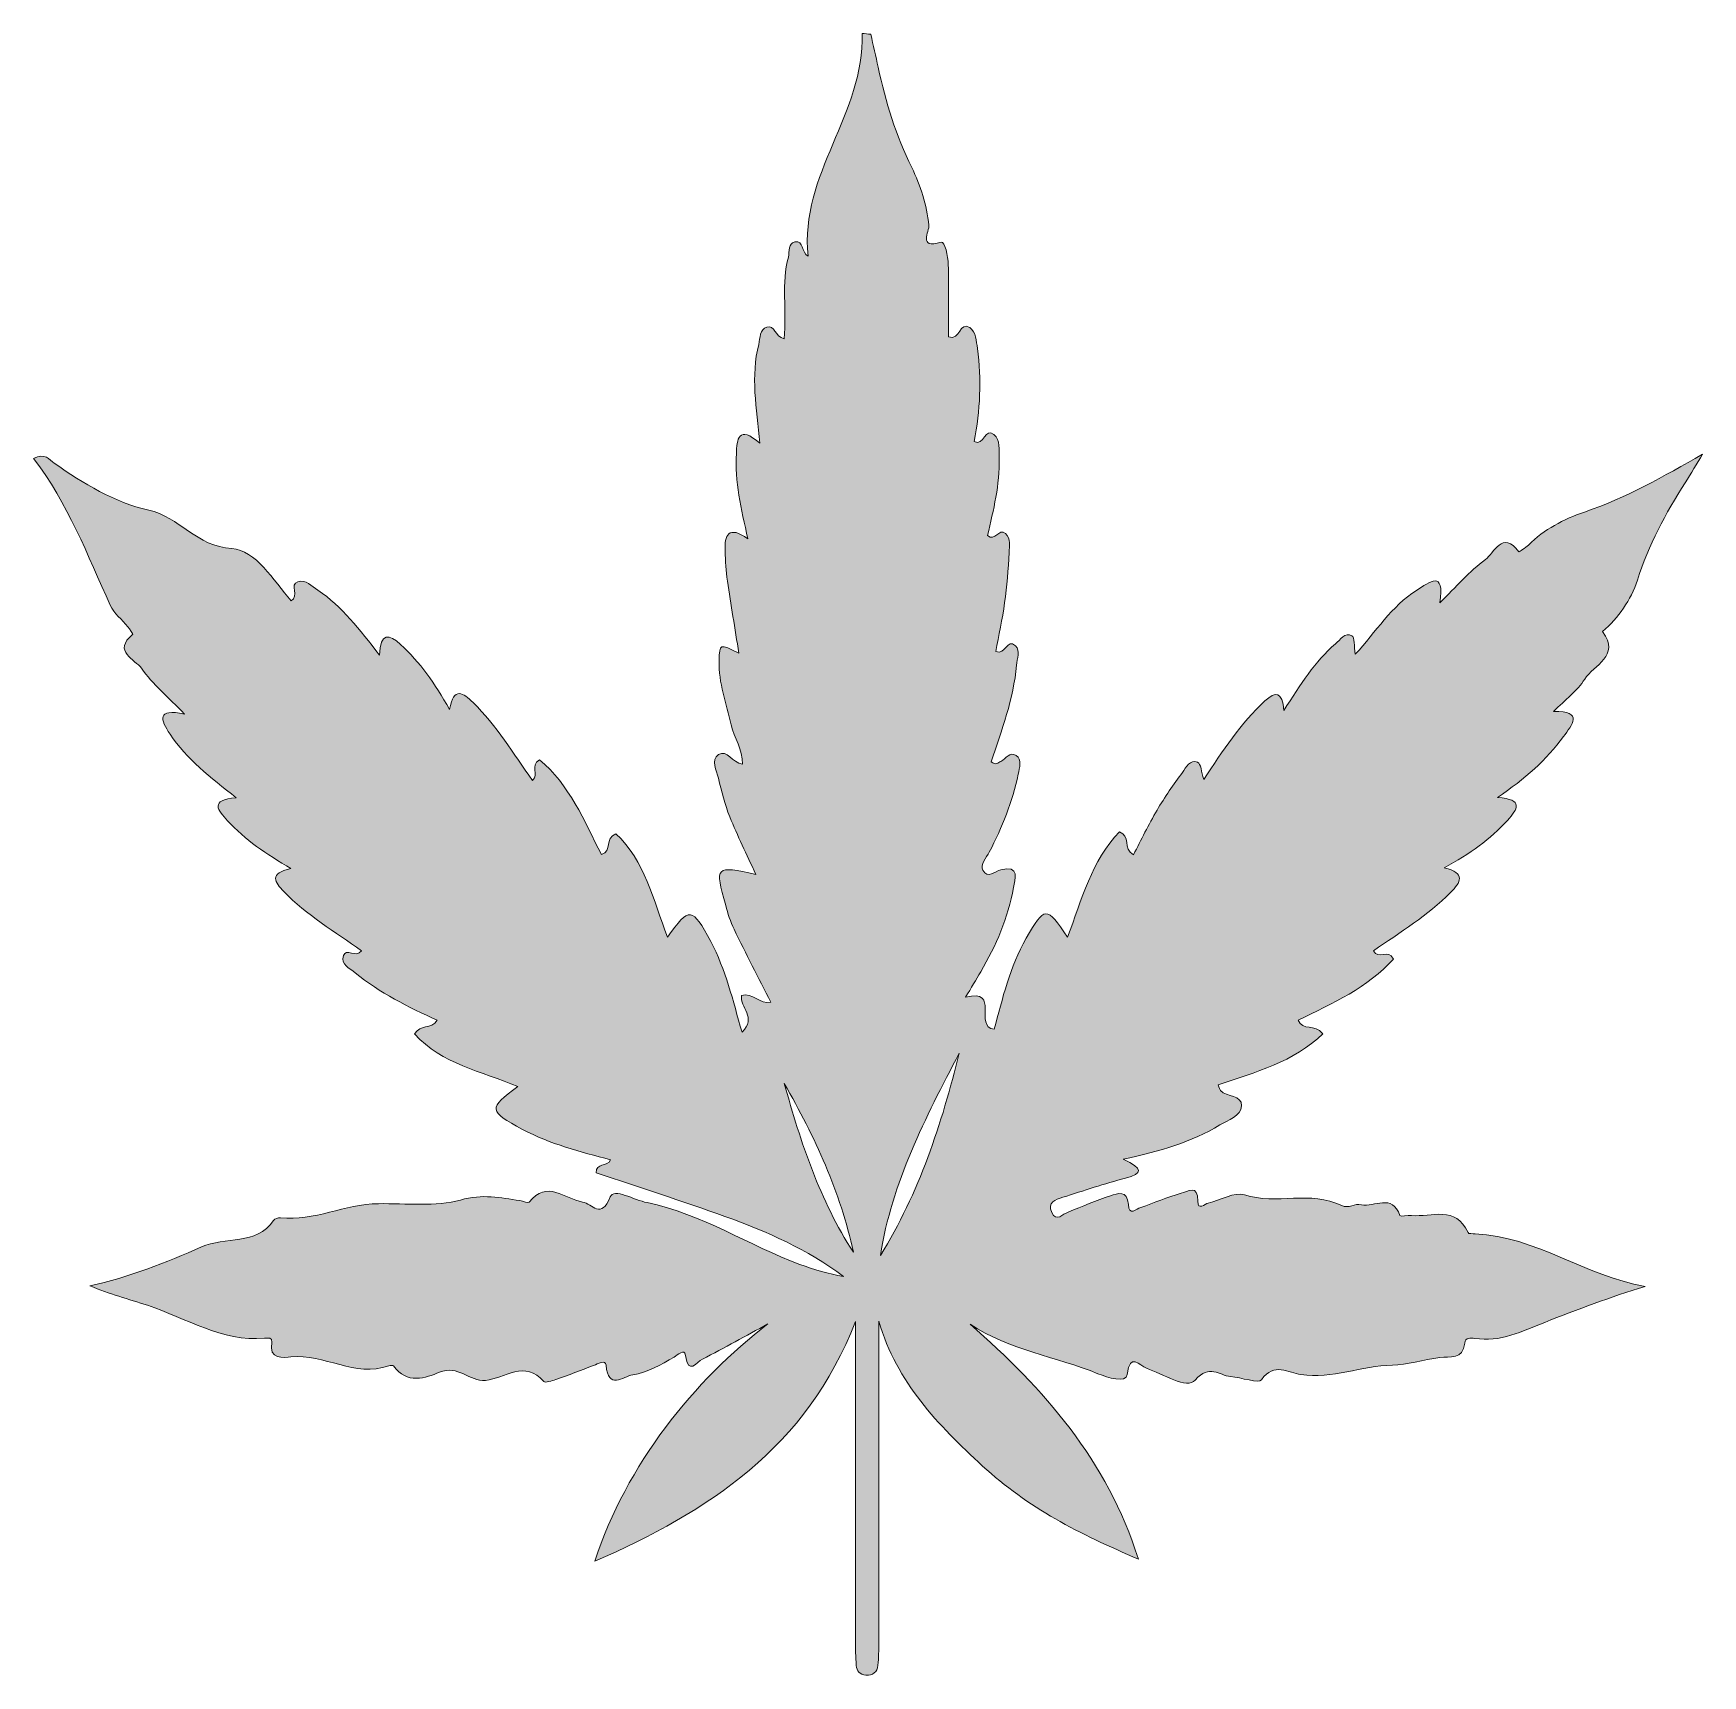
# Model space of a CAD drawing. Extents: x 643 to 1356, y -1289 to -509.
# Drawn here: x 696.2 to 828.1, y -1289.4 to -1159.6 of the extents above; entities that cross this region are included whole.
import ezdxf

# ---------------------------------------------------------------- set-up
doc = ezdxf.new("R2010")
doc.units = 0
doc.header["$MEASUREMENT"] = 0
doc.layers.add('katman 1', color=7, linetype='Continuous')

# ---------------------------------------------------------------- blocks, each defined once
blk = doc.blocks.new('block 2')
at = {"layer": 'katman 1', "true_color": 0x004400}
h = blk.add_hatch(color=98, dxfattribs=at)
h.dxf.hatch_style = 2
edge = h.paths.add_edge_path()
edge.add_spline(control_points=[(755.53, -1183.78), (755.71, -1181.54), (755.31, -1179.4), (755.85, -1177.32), (755.96, -1176.89), (755.82, -1176.23), (756.36, -1176.13), (757.09, -1175.99), (756.86, -1176.95), (757.41, -1177.25), (756.72, -1170.78), (761.89, -1165.96), (761.68, -1159.65), (761.91, -1159.67), (762.13, -1159.7), (762.36, -1159.72), (762.56, -1160.59), (762.76, -1161.45), (762.95, -1162.33), (763.54, -1165.07), (764.35, -1167.73), (765.6, -1170.25), (766.32, -1171.69), (766.77, -1173.2), (766.96, -1174.81), (767.01, -1175.26), (766.05, -1176.72), (767.92, -1176.15), (768.22, -1176.05), (768.47, -1177.27), (768.49, -1177.9), (768.54, -1179.82), (768.51, -1181.74), (768.51, -1183.63), (769.46, -1183.94), (769.36, -1182.37), (770.18, -1182.9), (770.71, -1183.25), (770.7, -1183.97), (770.79, -1184.54), (771.14, -1187), (771, -1189.44), (770.53, -1191.9), (771.33, -1192.29), (771.4, -1190.74), (772.1, -1191.33), (772.64, -1191.79), (772.48, -1192.56), (772.5, -1193.22), (772.58, -1195.3), (772.05, -1197.3), (771.6, -1199.31), (772.17, -1199.87), (772.5, -1198.7), (773, -1199.17), (773.45, -1199.59), (773.32, -1200.17), (773.3, -1200.67), (773.22, -1202), (773.12, -1203.33), (772.94, -1204.64), (772.76, -1205.94), (772.48, -1207.22), (772.25, -1208.49), (772.99, -1208.8), (773.14, -1207.42), (773.8, -1208.04), (774.22, -1208.44), (773.92, -1209.05), (773.88, -1209.57), (773.65, -1212.24), (772.7, -1214.73), (771.88, -1217.2), (772.23, -1217.52), (772.42, -1217.28), (772.65, -1217.17), (773.04, -1216.98), (773.37, -1216.37), (773.85, -1216.7), (774.34, -1217.05), (774.11, -1217.68), (774.01, -1218.19), (773.58, -1220.36), (772.74, -1222.38), (771.73, -1224.34), (771.49, -1224.8), (770.96, -1225.29), (771.23, -1225.78), (771.6, -1226.46), (772.17, -1225.86), (772.63, -1225.74), (774.2, -1225.33), (773.75, -1226.51), (773.64, -1227.14), (773.22, -1229.53), (772.27, -1231.72), (771.05, -1233.8), (770.68, -1234.43), (770.31, -1235.05), (769.85, -1235.81), (772.67, -1235.1), (770.44, -1238.12), (772.11, -1238.34), (772.78, -1235.93), (773.35, -1233.41), (774.64, -1231.15), (776.1, -1228.59), (776.25, -1228.58), (777.92, -1231.07), (779.02, -1228.07), (779.83, -1225.04), (782.01, -1222.73), (782.93, -1223.07), (782.26, -1224.06), (783.12, -1224.55), (783.74, -1223.38), (784.31, -1222.17), (784.99, -1221.02), (785.59, -1219.99), (786.29, -1219.01), (786.99, -1218.04), (787.28, -1217.64), (787.61, -1217), (788.19, -1217.24), (788.45, -1217.34), (788.49, -1218.01), (788.68, -1218.59), (790.18, -1216.33), (791.59, -1214.16), (793.51, -1212.4), (794.37, -1211.62), (794.87, -1211.63), (795.01, -1213.14), (796.33, -1211.09), (797.45, -1209.28), (799.08, -1207.89), (799.46, -1207.57), (799.84, -1206.95), (800.39, -1207.24), (800.62, -1207.36), (800.55, -1208.06), (800.65, -1208.71), (802.29, -1206.92), (803.51, -1204.91), (805.48, -1203.67), (806.55, -1202.99), (807.72, -1201.99), (807.34, -1204.65), (808.63, -1203.38), (809.67, -1202.13), (810.94, -1201.22), (811.6, -1200.75), (812.27, -1198.87), (813.58, -1200.61), (813.59, -1200.62), (814.11, -1200.3), (814.33, -1200.08), (815.59, -1198.84), (817.1, -1198.03), (818.76, -1197.47), (822.04, -1196.36), (825.02, -1194.66), (828.1, -1192.9), (827.64, -1193.65), (827.2, -1194.42), (826.72, -1195.16), (825.17, -1197.58), (823.83, -1200.1), (822.95, -1202.84), (822.43, -1204.47), (821.45, -1205.79), (820.19, -1206.92), (821.63, -1208.87), (819.49, -1209.55), (818.78, -1210.67), (818.2, -1211.59), (817.25, -1212.29), (816.32, -1213.23), (818.74, -1213.19), (817.77, -1214.3), (817.1, -1215.21), (815.77, -1217.06), (814.06, -1218.54), (811.89, -1220.03), (814, -1220.17), (813.48, -1220.95), (812.68, -1221.83), (811.32, -1223.32), (809.72, -1224.49), (807.68, -1225.57), (809.42, -1226.01), (808.99, -1226.72), (808.17, -1227.54), (806.37, -1229.35), (804.22, -1230.67), (802.09, -1232.13), (802.43, -1232.91), (803.26, -1231.92), (803.67, -1232.79), (801.65, -1235.06), (798.86, -1236.28), (796.13, -1237.62), (796.51, -1238.51), (797.42, -1237.87), (798.1, -1238.69), (795.79, -1240.93), (792.74, -1241.73), (789.82, -1242.74), (789.91, -1242.97), (789.94, -1243.11), (790.01, -1243.19), (790.5, -1243.71), (791.7, -1243.52), (791.66, -1244.39), (791.62, -1245.23), (790.6, -1245.5), (789.94, -1245.9), (787.71, -1247.25), (785.24, -1248), (782.3, -1248.6), (783.91, -1249.34), (783.88, -1249.75), (782.5, -1250.11), (780.83, -1250.53), (779.19, -1251.1), (777.54, -1251.61), (776.95, -1251.79), (776.29, -1252.02), (776.66, -1252.81), (777.03, -1253.6), (777.54, -1252.93), (777.96, -1252.78), (779.08, -1252.36), (780.17, -1251.84), (781.3, -1251.49), (781.85, -1251.32), (782.66, -1251.01), (782.72, -1252.19), (782.77, -1253.12), (783.35, -1252.54), (783.7, -1252.42), (784.77, -1252.05), (785.81, -1251.6), (786.89, -1251.3), (787.38, -1251.16), (788.25, -1250.55), (788.21, -1251.92), (788.19, -1252.7), (788.77, -1252.13), (789.02, -1252.07), (789.99, -1251.87), (791.09, -1251.16), (791.89, -1251.42), (794.42, -1252.24), (797.13, -1251.05), (799.58, -1252.27), (800.11, -1252.53), (800.63, -1252.08), (801.13, -1252.2), (802.15, -1252.44), (803.57, -1251.27), (804.18, -1253.06), (804.21, -1253.15), (804.78, -1253.03), (805.1, -1253.06), (806.68, -1253.19), (808.59, -1252.22), (809.56, -1254.41), (809.6, -1254.51), (809.93, -1254.49), (810.12, -1254.5), (814.91, -1254.7), (818.81, -1257.84), (823.55, -1258.66), (820.81, -1259.48), (818.21, -1260.49), (815.62, -1261.5), (813.85, -1262.19), (812.1, -1263.11), (810.08, -1262.76), (809.78, -1262.71), (809.34, -1262.69), (809.3, -1263.14), (809.18, -1264.48), (808.1, -1264.16), (807.34, -1264.27), (806.07, -1264.45), (804.68, -1264.86), (803.58, -1264.88), (801.14, -1264.93), (798.83, -1265.97), (796.35, -1265.62), (795.39, -1265.49), (794.23, -1264.6), (793.25, -1266.03), (793.03, -1266.35), (791.64, -1265.85), (790.79, -1265.78), (789.88, -1265.69), (789.14, -1264.75), (788, -1266.06), (787.34, -1266.83), (785.46, -1265.56), (784.14, -1265.12), (783.61, -1264.94), (782.83, -1263.8), (782.63, -1265.62), (782.55, -1266.33), (781.09, -1265.87), (780.32, -1265.56), (776.99, -1264.19), (773.32, -1263.71), (770.21, -1261.64), (776.04, -1266.74), (781.02, -1272.36), (783.51, -1280.2), (778.88, -1278.24), (774.76, -1276.14), (771.2, -1272.85), (767.67, -1269.59), (764.42, -1266.28), (763, -1261.4), (763, -1262.02), (763, -1262.63), (763, -1263.25), (763, -1271.1), (763, -1278.95), (763, -1286.8), (763, -1287.4), (762.98, -1288), (762.93, -1288.59), (762.88, -1289.14), (762.53, -1289.41), (761.98, -1289.37), (761.5, -1289.34), (761.25, -1289.04), (761.22, -1288.6), (761.17, -1287.94), (761.15, -1287.27), (761.15, -1286.61), (761.14, -1278.36), (761.15, -1270.11), (761.15, -1261.42), (757.32, -1271.41), (749.52, -1276.44), (740.57, -1280.37), (743, -1272.76), (748.46, -1266.03), (754.23, -1261.62), (752.51, -1262.55), (750.8, -1263.52), (749.06, -1264.41), (748.64, -1264.62), (747.92, -1265.73), (747.73, -1264.11), (747.66, -1263.52), (747.09, -1264.08), (746.82, -1264.24), (745.79, -1264.85), (744.73, -1265.46), (743.55, -1265.65), (742.82, -1265.77), (741.58, -1266.86), (741.45, -1264.89), (741.41, -1264.39), (740.8, -1264.79), (740.46, -1264.91), (739.47, -1265.28), (738.48, -1265.66), (737.48, -1266.01), (737.17, -1266.12), (736.64, -1266.3), (736.53, -1266.17), (735.03, -1264.43), (733.42, -1265.94), (731.92, -1266.08), (730.62, -1266.2), (729.77, -1264.82), (728.28, -1265.44), (727.21, -1265.88), (725.68, -1266.43), (724.66, -1264.94), (724.62, -1264.88), (724.39, -1264.89), (724.28, -1264.93), (721.6, -1265.89), (719.18, -1263.95), (716.54, -1264.22), (716.01, -1264.27), (714.73, -1264.51), (715.04, -1263.05), (715.11, -1262.69), (714.69, -1262.73), (714.46, -1262.75), (711.05, -1263.06), (708.26, -1261.15), (705.21, -1260.15), (703.72, -1259.66), (702.19, -1259.26), (700.64, -1258.61), (703.73, -1257.94), (706.68, -1256.78), (709.47, -1255.53), (711.35, -1254.7), (713.8, -1255.45), (715.17, -1253.44), (715.26, -1253.3), (715.54, -1253.22), (715.72, -1253.24), (718.38, -1253.53), (720.78, -1252.15), (723.45, -1252.12), (725.63, -1252.09), (728.04, -1252.36), (729.93, -1251.83), (731.72, -1251.34), (733.07, -1251.63), (734.62, -1251.88), (734.88, -1251.92), (735.3, -1252.1), (735.37, -1252.01), (736.79, -1250.2), (738.19, -1251.74), (739.59, -1251.99), (740.34, -1252.13), (741.08, -1253.4), (741.77, -1251.58), (742.05, -1250.85), (743.68, -1251.84), (744.69, -1252.04), (749.03, -1252.92), (752.7, -1255.42), (756.77, -1256.92), (757.88, -1257.33), (759.02, -1257.67), (760.22, -1257.88), (757.37, -1255.73), (754.15, -1254.32), (750.83, -1253.13), (747.46, -1251.92), (744.05, -1250.82), (740.67, -1249.67), (740.62, -1248.86), (741.55, -1249.24), (741.8, -1248.65), (739.41, -1248.02), (737.03, -1247.42), (734.85, -1246.25), (732.15, -1244.8), (732.11, -1244.59), (734.47, -1242.86), (731.6, -1241.66), (728.45, -1241.09), (726.32, -1238.71), (726.77, -1237.92), (727.59, -1238.39), (728.11, -1237.63), (725.81, -1236.58), (723.56, -1235.47), (721.63, -1233.88), (721.19, -1233.53), (720.45, -1233.22), (720.69, -1232.52), (720.9, -1231.89), (721.67, -1232.75), (722.13, -1232.14), (720.02, -1230.64), (717.78, -1229.32), (715.98, -1227.45), (715.29, -1226.73), (714.76, -1226.03), (716.54, -1225.64), (714.61, -1224.49), (712.91, -1223.37), (711.53, -1221.86), (710.77, -1221.04), (710.08, -1220.22), (712.22, -1220.04), (710.14, -1218.42), (708.3, -1217), (706.99, -1215.03), (706.22, -1213.87), (705.9, -1212.97), (708.13, -1213.43), (706.85, -1212.11), (705.62, -1211.08), (704.73, -1209.81), (704.26, -1209.13), (702.38, -1208.48), (704.06, -1207.13), (704.08, -1207.12), (703.81, -1206.73), (703.65, -1206.53), (703.19, -1205.97), (702.56, -1205.48), (702.27, -1204.84), (700.45, -1200.88), (698.93, -1196.77), (696.19, -1193.23), (697.12, -1192.77), (697.45, -1193.34), (697.84, -1193.61), (700.15, -1195.21), (702.59, -1196.72), (705.3, -1197.32), (707.74, -1197.85), (709.08, -1200.2), (711.87, -1200.36), (713.75, -1200.47), (715.16, -1202.85), (716.55, -1204.49), (717.24, -1204.1), (716.4, -1203.2), (717.08, -1202.98), (717.71, -1202.78), (718.19, -1203.32), (718.68, -1203.65), (720.58, -1204.93), (721.94, -1206.73), (723.54, -1208.78), (723.63, -1206.96), (724.3, -1207.09), (725.21, -1207.93), (726.73, -1209.34), (727.92, -1211.01), (729.07, -1213.07), (729.42, -1211.2), (730.17, -1211.78), (730.93, -1212.52), (732.8, -1214.33), (734.11, -1216.56), (735.62, -1218.67), (736.21, -1218.19), (735.38, -1217.54), (736.19, -1217.05), (738.55, -1219.01), (739.7, -1221.84), (741.08, -1224.53), (741.96, -1224.27), (741.3, -1223.23), (742.23, -1222.89), (744.52, -1225.01), (745.16, -1228.12), (746.31, -1231.05), (748.02, -1228.63), (748.26, -1228.68), (749.72, -1231.4), (750.9, -1233.62), (751.46, -1236.06), (752.19, -1238.57), (753.4, -1237.41), (751.98, -1236.61), (752.16, -1235.67), (753.03, -1235.39), (753.57, -1236.39), (754.46, -1236.2), (753.49, -1234.27), (752.5, -1232.37), (751.56, -1230.44), (751.27, -1229.84), (751.07, -1229.2), (750.9, -1228.56), (750.02, -1225.44), (750.07, -1225.39), (753.28, -1226.11), (752.55, -1224.5), (751.83, -1223.05), (751.22, -1221.55), (750.83, -1220.57), (750.58, -1219.53), (750.32, -1218.5), (750.15, -1217.88), (749.72, -1217.07), (750.34, -1216.64), (751.01, -1216.19), (751.38, -1217.28), (752.23, -1217.39), (752.25, -1216.23), (751.57, -1215.31), (751.33, -1214.29), (750.94, -1212.61), (750.33, -1210.97), (750.38, -1209.21), (750.41, -1207.87), (750.42, -1207.87), (751.94, -1208.63), (751.63, -1206.65), (751.31, -1204.79), (751.04, -1202.92), (750.93, -1202.14), (750.88, -1201.34), (750.85, -1200.54), (750.81, -1199.32), (751.1, -1198.49), (752.66, -1199.58), (752.09, -1197.19), (751.63, -1195.04), (751.74, -1192.84), (751.79, -1191.77), (751.88, -1190.54), (753.6, -1192.03), (753.33, -1189.23), (752.87, -1186.72), (753.51, -1184.22), (753.64, -1183.72), (753.57, -1183.03), (754.15, -1182.85), (754.79, -1182.64), (754.77, -1183.62), (755.53, -1183.78)], knot_values=[0, 0, 0, 0, 1, 1, 1, 2, 2, 2, 3, 3, 3, 4, 4, 4, 5, 5, 5, 6, 6, 6, 7, 7, 7, 8, 8, 8, 9, 9, 9, 10, 10, 10, 11, 11, 11, 12, 12, 12, 13, 13, 13, 14, 14, 14, 15, 15, 15, 16, 16, 16, 17, 17, 17, 18, 18, 18, 19, 19, 19, 20, 20, 20, 21, 21, 21, 22, 22, 22, 23, 23, 23, 24, 24, 24, 25, 25, 25, 26, 26, 26, 27, 27, 27, 28, 28, 28, 29, 29, 29, 30, 30, 30, 31, 31, 31, 32, 32, 32, 33, 33, 33, 34, 34, 34, 35, 35, 35, 36, 36, 36, 37, 37, 37, 38, 38, 38, 39, 39, 39, 40, 40, 40, 41, 41, 41, 42, 42, 42, 43, 43, 43, 44, 44, 44, 45, 45, 45, 46, 46, 46, 47, 47, 47, 48, 48, 48, 49, 49, 49, 50, 50, 50, 51, 51, 51, 52, 52, 52, 53, 53, 53, 54, 54, 54, 55, 55, 55, 56, 56, 56, 57, 57, 57, 58, 58, 58, 59, 59, 59, 60, 60, 60, 61, 61, 61, 62, 62, 62, 63, 63, 63, 64, 64, 64, 65, 65, 65, 66, 66, 66, 67, 67, 67, 68, 68, 68, 69, 69, 69, 70, 70, 70, 71, 71, 71, 72, 72, 72, 73, 73, 73, 74, 74, 74, 75, 75, 75, 76, 76, 76, 77, 77, 77, 78, 78, 78, 79, 79, 79, 80, 80, 80, 81, 81, 81, 82, 82, 82, 83, 83, 83, 84, 84, 84, 85, 85, 85, 86, 86, 86, 87, 87, 87, 88, 88, 88, 89, 89, 89, 90, 90, 90, 91, 91, 91, 92, 92, 92, 93, 93, 93, 94, 94, 94, 95, 95, 95, 96, 96, 96, 97, 97, 97, 98, 98, 98, 99, 99, 99, 100, 100, 100, 101, 101, 101, 102, 102, 102, 103, 103, 103, 104, 104, 104, 105, 105, 105, 106, 106, 106, 107, 107, 107, 108, 108, 108, 109, 109, 109, 110, 110, 110, 111, 111, 111, 112, 112, 112, 113, 113, 113, 114, 114, 114, 115, 115, 115, 116, 116, 116, 117, 117, 117, 118, 118, 118, 119, 119, 119, 120, 120, 120, 121, 121, 121, 122, 122, 122, 123, 123, 123, 124, 124, 124, 125, 125, 125, 126, 126, 126, 127, 127, 127, 128, 128, 128, 129, 129, 129, 130, 130, 130, 131, 131, 131, 132, 132, 132, 133, 133, 133, 134, 134, 134, 135, 135, 135, 136, 136, 136, 137, 137, 137, 138, 138, 138, 139, 139, 139, 140, 140, 140, 141, 141, 141, 142, 142, 142, 143, 143, 143, 144, 144, 144, 145, 145, 145, 146, 146, 146, 147, 147, 147, 148, 148, 148, 149, 149, 149, 150, 150, 150, 151, 151, 151, 152, 152, 152, 153, 153, 153, 154, 154, 154, 155, 155, 155, 156, 156, 156, 157, 157, 157, 158, 158, 158, 159, 159, 159, 160, 160, 160, 161, 161, 161, 162, 162, 162, 163, 163, 163, 164, 164, 164, 165, 165, 165, 166, 166, 166, 167, 167, 167, 168, 168, 168, 169, 169, 169, 170, 170, 170, 171, 171, 171, 172, 172, 172, 173, 173, 173, 174, 174, 174, 175, 175, 175, 176, 176, 176, 177, 177, 177, 178, 178, 178, 179, 179, 179, 180, 180, 180, 181, 181, 181, 182, 182, 182, 183, 183, 183, 184, 184, 184, 185, 185, 185, 186, 186, 186, 187, 187, 187, 188, 188, 188, 189, 189, 189, 190, 190, 190, 191, 191, 191, 192, 192, 192, 193, 193, 193, 194, 194, 194, 195, 195, 195, 196, 196, 196, 197, 197, 197, 198, 198, 198, 199, 199, 199, 200, 200, 200, 201, 201, 201, 202, 202, 202, 203, 203, 203, 203], degree=3, periodic=1)
edge = h.paths.add_edge_path()
edge.add_spline(control_points=[(769.36, -1240.23), (766.68, -1245.33), (764.03, -1250.44), (763.12, -1256.22), (766.2, -1251.27), (767.96, -1245.82), (769.36, -1240.23)], knot_values=[0, 0, 0, 0, 1, 1, 1, 2, 2, 2, 2], degree=3, periodic=1)
edge = h.paths.add_edge_path()
edge.add_spline(control_points=[(755.53, -1242.63), (756.83, -1247.28), (758.33, -1251.86), (760.99, -1255.95), (759.97, -1251.19), (757.94, -1246.84), (755.53, -1242.63)], knot_values=[0, 0, 0, 0, 1, 1, 1, 2, 2, 2, 2], degree=3, periodic=1)
at = {"layer": 'katman 1', "lineweight": 0}
for points, knots in [([(755.53, -1183.78), (755.71, -1181.54), (755.31, -1179.4), (755.85, -1177.32), (755.96, -1176.89), (755.82, -1176.23), (756.36, -1176.13), (757.09, -1175.99), (756.86, -1176.95), (757.41, -1177.25), (756.72, -1170.78), (761.89, -1165.96), (761.68, -1159.65), (761.91, -1159.67), (762.13, -1159.7), (762.36, -1159.72), (762.56, -1160.59), (762.76, -1161.45), (762.95, -1162.33), (763.54, -1165.07), (764.35, -1167.73), (765.6, -1170.25), (766.32, -1171.69), (766.77, -1173.2), (766.96, -1174.81), (767.01, -1175.26), (766.05, -1176.72), (767.92, -1176.15), (768.22, -1176.05), (768.47, -1177.27), (768.49, -1177.9), (768.54, -1179.82), (768.51, -1181.74), (768.51, -1183.63), (769.46, -1183.94), (769.36, -1182.37), (770.18, -1182.9), (770.71, -1183.25), (770.7, -1183.97), (770.79, -1184.54), (771.14, -1187), (771, -1189.44), (770.53, -1191.9), (771.33, -1192.29), (771.4, -1190.74), (772.1, -1191.33), (772.64, -1191.79), (772.48, -1192.56), (772.5, -1193.22), (772.58, -1195.3), (772.05, -1197.3), (771.6, -1199.31), (772.17, -1199.87), (772.5, -1198.7), (773, -1199.17), (773.45, -1199.59), (773.32, -1200.17), (773.3, -1200.67), (773.22, -1202), (773.12, -1203.33), (772.94, -1204.64), (772.76, -1205.94), (772.48, -1207.22), (772.25, -1208.49), (772.99, -1208.8), (773.14, -1207.42), (773.8, -1208.04), (774.22, -1208.44), (773.92, -1209.05), (773.88, -1209.57), (773.65, -1212.24), (772.7, -1214.73), (771.88, -1217.2), (772.23, -1217.52), (772.42, -1217.28), (772.65, -1217.17), (773.04, -1216.98), (773.37, -1216.37), (773.85, -1216.7), (774.34, -1217.05), (774.11, -1217.68), (774.01, -1218.19), (773.58, -1220.36), (772.74, -1222.38), (771.73, -1224.34), (771.49, -1224.8), (770.96, -1225.29), (771.23, -1225.78), (771.6, -1226.46), (772.17, -1225.86), (772.63, -1225.74), (774.2, -1225.33), (773.75, -1226.51), (773.64, -1227.14), (773.22, -1229.53), (772.27, -1231.72), (771.05, -1233.8), (770.68, -1234.43), (770.31, -1235.05), (769.85, -1235.81), (772.67, -1235.1), (770.44, -1238.12), (772.11, -1238.34), (772.78, -1235.93), (773.35, -1233.41), (774.64, -1231.15), (776.1, -1228.59), (776.25, -1228.58), (777.92, -1231.07), (779.02, -1228.07), (779.83, -1225.04), (782.01, -1222.73), (782.93, -1223.07), (782.26, -1224.06), (783.12, -1224.55), (783.74, -1223.38), (784.31, -1222.17), (784.99, -1221.02), (785.59, -1219.99), (786.29, -1219.01), (786.99, -1218.04), (787.28, -1217.64), (787.61, -1217), (788.19, -1217.24), (788.45, -1217.34), (788.49, -1218.01), (788.68, -1218.59), (790.18, -1216.33), (791.59, -1214.16), (793.51, -1212.4), (794.37, -1211.62), (794.87, -1211.63), (795.01, -1213.14), (796.33, -1211.09), (797.45, -1209.28), (799.08, -1207.89), (799.46, -1207.57), (799.84, -1206.95), (800.39, -1207.24), (800.62, -1207.36), (800.55, -1208.06), (800.65, -1208.71), (802.29, -1206.92), (803.51, -1204.91), (805.48, -1203.67), (806.55, -1202.99), (807.72, -1201.99), (807.34, -1204.65), (808.63, -1203.38), (809.67, -1202.13), (810.94, -1201.22), (811.6, -1200.75), (812.27, -1198.87), (813.58, -1200.61), (813.59, -1200.62), (814.11, -1200.3), (814.33, -1200.08), (815.59, -1198.84), (817.1, -1198.03), (818.76, -1197.47), (822.04, -1196.36), (825.02, -1194.66), (828.1, -1192.9), (827.64, -1193.65), (827.2, -1194.42), (826.72, -1195.16), (825.17, -1197.58), (823.83, -1200.1), (822.95, -1202.84), (822.43, -1204.47), (821.45, -1205.79), (820.19, -1206.92), (821.63, -1208.87), (819.49, -1209.55), (818.78, -1210.67), (818.2, -1211.59), (817.25, -1212.29), (816.32, -1213.23), (818.74, -1213.19), (817.77, -1214.3), (817.1, -1215.21), (815.77, -1217.06), (814.06, -1218.54), (811.89, -1220.03), (814, -1220.17), (813.48, -1220.95), (812.68, -1221.83), (811.32, -1223.32), (809.72, -1224.49), (807.68, -1225.57), (809.42, -1226.01), (808.99, -1226.72), (808.17, -1227.54), (806.37, -1229.35), (804.22, -1230.67), (802.09, -1232.13), (802.43, -1232.91), (803.26, -1231.92), (803.67, -1232.79), (801.65, -1235.06), (798.86, -1236.28), (796.13, -1237.62), (796.51, -1238.51), (797.42, -1237.87), (798.1, -1238.69), (795.79, -1240.93), (792.74, -1241.73), (789.82, -1242.74), (789.91, -1242.97), (789.94, -1243.11), (790.01, -1243.19), (790.5, -1243.71), (791.7, -1243.52), (791.66, -1244.39), (791.62, -1245.23), (790.6, -1245.5), (789.94, -1245.9), (787.71, -1247.25), (785.24, -1248), (782.3, -1248.6), (783.91, -1249.34), (783.88, -1249.75), (782.5, -1250.11), (780.83, -1250.53), (779.19, -1251.1), (777.54, -1251.61), (776.95, -1251.79), (776.29, -1252.02), (776.66, -1252.81), (777.03, -1253.6), (777.54, -1252.93), (777.96, -1252.78), (779.08, -1252.36), (780.17, -1251.84), (781.3, -1251.49), (781.85, -1251.32), (782.66, -1251.01), (782.72, -1252.19), (782.77, -1253.12), (783.35, -1252.54), (783.7, -1252.42), (784.77, -1252.05), (785.81, -1251.6), (786.89, -1251.3), (787.38, -1251.16), (788.25, -1250.55), (788.21, -1251.92), (788.19, -1252.7), (788.77, -1252.13), (789.02, -1252.07), (789.99, -1251.87), (791.09, -1251.16), (791.89, -1251.42), (794.42, -1252.24), (797.13, -1251.05), (799.58, -1252.27), (800.11, -1252.53), (800.63, -1252.08), (801.13, -1252.2), (802.15, -1252.44), (803.57, -1251.27), (804.18, -1253.06), (804.21, -1253.15), (804.78, -1253.03), (805.1, -1253.06), (806.68, -1253.19), (808.59, -1252.22), (809.56, -1254.41), (809.6, -1254.51), (809.93, -1254.49), (810.12, -1254.5), (814.91, -1254.7), (818.81, -1257.84), (823.55, -1258.66), (820.81, -1259.48), (818.21, -1260.49), (815.62, -1261.5), (813.85, -1262.19), (812.1, -1263.11), (810.08, -1262.76), (809.78, -1262.71), (809.34, -1262.69), (809.3, -1263.14), (809.18, -1264.48), (808.1, -1264.16), (807.34, -1264.27), (806.07, -1264.45), (804.68, -1264.86), (803.58, -1264.88), (801.14, -1264.93), (798.83, -1265.97), (796.35, -1265.62), (795.39, -1265.49), (794.23, -1264.6), (793.25, -1266.03), (793.03, -1266.35), (791.64, -1265.85), (790.79, -1265.78), (789.88, -1265.69), (789.14, -1264.75), (788, -1266.06), (787.34, -1266.83), (785.46, -1265.56), (784.14, -1265.12), (783.61, -1264.94), (782.83, -1263.8), (782.63, -1265.62), (782.55, -1266.33), (781.09, -1265.87), (780.32, -1265.56), (776.99, -1264.19), (773.32, -1263.71), (770.21, -1261.64), (776.04, -1266.74), (781.02, -1272.36), (783.51, -1280.2), (778.88, -1278.24), (774.76, -1276.14), (771.2, -1272.85), (767.67, -1269.59), (764.42, -1266.28), (763, -1261.4), (763, -1262.02), (763, -1262.63), (763, -1263.25), (763, -1271.1), (763, -1278.95), (763, -1286.8), (763, -1287.4), (762.98, -1288), (762.93, -1288.59), (762.88, -1289.14), (762.53, -1289.41), (761.98, -1289.37), (761.5, -1289.34), (761.25, -1289.04), (761.22, -1288.6), (761.17, -1287.94), (761.15, -1287.27), (761.15, -1286.61), (761.14, -1278.36), (761.15, -1270.11), (761.15, -1261.42), (757.32, -1271.41), (749.52, -1276.44), (740.57, -1280.37), (743, -1272.76), (748.46, -1266.03), (754.23, -1261.62), (752.51, -1262.55), (750.8, -1263.52), (749.06, -1264.41), (748.64, -1264.62), (747.92, -1265.73), (747.73, -1264.11), (747.66, -1263.52), (747.09, -1264.08), (746.82, -1264.24), (745.79, -1264.85), (744.73, -1265.46), (743.55, -1265.65), (742.82, -1265.77), (741.58, -1266.86), (741.45, -1264.89), (741.41, -1264.39), (740.8, -1264.79), (740.46, -1264.91), (739.47, -1265.28), (738.48, -1265.66), (737.48, -1266.01), (737.17, -1266.12), (736.64, -1266.3), (736.53, -1266.17), (735.03, -1264.43), (733.42, -1265.94), (731.92, -1266.08), (730.62, -1266.2), (729.77, -1264.82), (728.28, -1265.44), (727.21, -1265.88), (725.68, -1266.43), (724.66, -1264.94), (724.62, -1264.88), (724.39, -1264.89), (724.28, -1264.93), (721.6, -1265.89), (719.18, -1263.95), (716.54, -1264.22), (716.01, -1264.27), (714.73, -1264.51), (715.04, -1263.05), (715.11, -1262.69), (714.69, -1262.73), (714.46, -1262.75), (711.05, -1263.06), (708.26, -1261.15), (705.21, -1260.15), (703.72, -1259.66), (702.19, -1259.26), (700.64, -1258.61), (703.73, -1257.94), (706.68, -1256.78), (709.47, -1255.53), (711.35, -1254.7), (713.8, -1255.45), (715.17, -1253.44), (715.26, -1253.3), (715.54, -1253.22), (715.72, -1253.24), (718.38, -1253.53), (720.78, -1252.15), (723.45, -1252.12), (725.63, -1252.09), (728.04, -1252.36), (729.93, -1251.83), (731.72, -1251.34), (733.07, -1251.63), (734.62, -1251.88), (734.88, -1251.92), (735.3, -1252.1), (735.37, -1252.01), (736.79, -1250.2), (738.19, -1251.74), (739.59, -1251.99), (740.34, -1252.13), (741.08, -1253.4), (741.77, -1251.58), (742.05, -1250.85), (743.68, -1251.84), (744.69, -1252.04), (749.03, -1252.92), (752.7, -1255.42), (756.77, -1256.92), (757.88, -1257.33), (759.02, -1257.67), (760.22, -1257.88), (757.37, -1255.73), (754.15, -1254.32), (750.83, -1253.13), (747.46, -1251.92), (744.05, -1250.82), (740.67, -1249.67), (740.62, -1248.86), (741.55, -1249.24), (741.8, -1248.65), (739.41, -1248.02), (737.03, -1247.42), (734.85, -1246.25), (732.15, -1244.8), (732.11, -1244.59), (734.47, -1242.86), (731.6, -1241.66), (728.45, -1241.09), (726.32, -1238.71), (726.77, -1237.92), (727.59, -1238.39), (728.11, -1237.63), (725.81, -1236.58), (723.56, -1235.47), (721.63, -1233.88), (721.19, -1233.53), (720.45, -1233.22), (720.69, -1232.52), (720.9, -1231.89), (721.67, -1232.75), (722.13, -1232.14), (720.02, -1230.64), (717.78, -1229.32), (715.98, -1227.45), (715.29, -1226.73), (714.76, -1226.03), (716.54, -1225.64), (714.61, -1224.49), (712.91, -1223.37), (711.53, -1221.86), (710.77, -1221.04), (710.08, -1220.22), (712.22, -1220.04), (710.14, -1218.42), (708.3, -1217), (706.99, -1215.03), (706.22, -1213.87), (705.9, -1212.97), (708.13, -1213.43), (706.85, -1212.11), (705.62, -1211.08), (704.73, -1209.81), (704.26, -1209.13), (702.38, -1208.48), (704.06, -1207.13), (704.08, -1207.12), (703.81, -1206.73), (703.65, -1206.53), (703.19, -1205.97), (702.56, -1205.48), (702.27, -1204.84), (700.45, -1200.88), (698.93, -1196.77), (696.19, -1193.23), (697.12, -1192.77), (697.45, -1193.34), (697.84, -1193.61), (700.15, -1195.21), (702.59, -1196.72), (705.3, -1197.32), (707.74, -1197.85), (709.08, -1200.2), (711.87, -1200.36), (713.75, -1200.47), (715.16, -1202.85), (716.55, -1204.49), (717.24, -1204.1), (716.4, -1203.2), (717.08, -1202.98), (717.71, -1202.78), (718.19, -1203.32), (718.68, -1203.65), (720.58, -1204.93), (721.94, -1206.73), (723.54, -1208.78), (723.63, -1206.96), (724.3, -1207.09), (725.21, -1207.93), (726.73, -1209.34), (727.92, -1211.01), (729.07, -1213.07), (729.42, -1211.2), (730.17, -1211.78), (730.93, -1212.52), (732.8, -1214.33), (734.11, -1216.56), (735.62, -1218.67), (736.21, -1218.19), (735.38, -1217.54), (736.19, -1217.05), (738.55, -1219.01), (739.7, -1221.84), (741.08, -1224.53), (741.96, -1224.27), (741.3, -1223.23), (742.23, -1222.89), (744.52, -1225.01), (745.16, -1228.12), (746.31, -1231.05), (748.02, -1228.63), (748.26, -1228.68), (749.72, -1231.4), (750.9, -1233.62), (751.46, -1236.06), (752.19, -1238.57), (753.4, -1237.41), (751.98, -1236.61), (752.16, -1235.67), (753.03, -1235.39), (753.57, -1236.39), (754.46, -1236.2), (753.49, -1234.27), (752.5, -1232.37), (751.56, -1230.44), (751.27, -1229.84), (751.07, -1229.2), (750.9, -1228.56), (750.02, -1225.44), (750.07, -1225.39), (753.28, -1226.11), (752.55, -1224.5), (751.83, -1223.05), (751.22, -1221.55), (750.83, -1220.57), (750.58, -1219.53), (750.32, -1218.5), (750.15, -1217.88), (749.72, -1217.07), (750.34, -1216.64), (751.01, -1216.19), (751.38, -1217.28), (752.23, -1217.39), (752.25, -1216.23), (751.57, -1215.31), (751.33, -1214.29), (750.94, -1212.61), (750.33, -1210.97), (750.38, -1209.21), (750.41, -1207.87), (750.42, -1207.87), (751.94, -1208.63), (751.63, -1206.65), (751.31, -1204.79), (751.04, -1202.92), (750.93, -1202.14), (750.88, -1201.34), (750.85, -1200.54), (750.81, -1199.32), (751.1, -1198.49), (752.66, -1199.58), (752.09, -1197.19), (751.63, -1195.04), (751.74, -1192.84), (751.79, -1191.77), (751.88, -1190.54), (753.6, -1192.03), (753.33, -1189.23), (752.87, -1186.72), (753.51, -1184.22), (753.64, -1183.72), (753.57, -1183.03), (754.15, -1182.85), (754.79, -1182.64), (754.77, -1183.62), (755.53, -1183.78)], [0, 0, 0, 0, 1, 1, 1, 2, 2, 2, 3, 3, 3, 4, 4, 4, 5, 5, 5, 6, 6, 6, 7, 7, 7, 8, 8, 8, 9, 9, 9, 10, 10, 10, 11, 11, 11, 12, 12, 12, 13, 13, 13, 14, 14, 14, 15, 15, 15, 16, 16, 16, 17, 17, 17, 18, 18, 18, 19, 19, 19, 20, 20, 20, 21, 21, 21, 22, 22, 22, 23, 23, 23, 24, 24, 24, 25, 25, 25, 26, 26, 26, 27, 27, 27, 28, 28, 28, 29, 29, 29, 30, 30, 30, 31, 31, 31, 32, 32, 32, 33, 33, 33, 34, 34, 34, 35, 35, 35, 36, 36, 36, 37, 37, 37, 38, 38, 38, 39, 39, 39, 40, 40, 40, 41, 41, 41, 42, 42, 42, 43, 43, 43, 44, 44, 44, 45, 45, 45, 46, 46, 46, 47, 47, 47, 48, 48, 48, 49, 49, 49, 50, 50, 50, 51, 51, 51, 52, 52, 52, 53, 53, 53, 54, 54, 54, 55, 55, 55, 56, 56, 56, 57, 57, 57, 58, 58, 58, 59, 59, 59, 60, 60, 60, 61, 61, 61, 62, 62, 62, 63, 63, 63, 64, 64, 64, 65, 65, 65, 66, 66, 66, 67, 67, 67, 68, 68, 68, 69, 69, 69, 70, 70, 70, 71, 71, 71, 72, 72, 72, 73, 73, 73, 74, 74, 74, 75, 75, 75, 76, 76, 76, 77, 77, 77, 78, 78, 78, 79, 79, 79, 80, 80, 80, 81, 81, 81, 82, 82, 82, 83, 83, 83, 84, 84, 84, 85, 85, 85, 86, 86, 86, 87, 87, 87, 88, 88, 88, 89, 89, 89, 90, 90, 90, 91, 91, 91, 92, 92, 92, 93, 93, 93, 94, 94, 94, 95, 95, 95, 96, 96, 96, 97, 97, 97, 98, 98, 98, 99, 99, 99, 100, 100, 100, 101, 101, 101, 102, 102, 102, 103, 103, 103, 104, 104, 104, 105, 105, 105, 106, 106, 106, 107, 107, 107, 108, 108, 108, 109, 109, 109, 110, 110, 110, 111, 111, 111, 112, 112, 112, 113, 113, 113, 114, 114, 114, 115, 115, 115, 116, 116, 116, 117, 117, 117, 118, 118, 118, 119, 119, 119, 120, 120, 120, 121, 121, 121, 122, 122, 122, 123, 123, 123, 124, 124, 124, 125, 125, 125, 126, 126, 126, 127, 127, 127, 128, 128, 128, 129, 129, 129, 130, 130, 130, 131, 131, 131, 132, 132, 132, 133, 133, 133, 134, 134, 134, 135, 135, 135, 136, 136, 136, 137, 137, 137, 138, 138, 138, 139, 139, 139, 140, 140, 140, 141, 141, 141, 142, 142, 142, 143, 143, 143, 144, 144, 144, 145, 145, 145, 146, 146, 146, 147, 147, 147, 148, 148, 148, 149, 149, 149, 150, 150, 150, 151, 151, 151, 152, 152, 152, 153, 153, 153, 154, 154, 154, 155, 155, 155, 156, 156, 156, 157, 157, 157, 158, 158, 158, 159, 159, 159, 160, 160, 160, 161, 161, 161, 162, 162, 162, 163, 163, 163, 164, 164, 164, 165, 165, 165, 166, 166, 166, 167, 167, 167, 168, 168, 168, 169, 169, 169, 170, 170, 170, 171, 171, 171, 172, 172, 172, 173, 173, 173, 174, 174, 174, 175, 175, 175, 176, 176, 176, 177, 177, 177, 178, 178, 178, 179, 179, 179, 180, 180, 180, 181, 181, 181, 182, 182, 182, 183, 183, 183, 184, 184, 184, 185, 185, 185, 186, 186, 186, 187, 187, 187, 188, 188, 188, 189, 189, 189, 190, 190, 190, 191, 191, 191, 192, 192, 192, 193, 193, 193, 194, 194, 194, 195, 195, 195, 196, 196, 196, 197, 197, 197, 198, 198, 198, 199, 199, 199, 200, 200, 200, 201, 201, 201, 202, 202, 202, 203, 203, 203, 203]), ([(769.36, -1240.23), (766.68, -1245.33), (764.03, -1250.44), (763.12, -1256.22), (766.2, -1251.27), (767.96, -1245.82), (769.36, -1240.23)], [0, 0, 0, 0, 1, 1, 1, 2, 2, 2, 2]), ([(755.53, -1242.63), (756.83, -1247.28), (758.33, -1251.86), (760.99, -1255.95), (759.97, -1251.19), (757.94, -1246.84), (755.53, -1242.63)], [0, 0, 0, 0, 1, 1, 1, 2, 2, 2, 2])]:
    blk.add_open_spline(points, degree=3, knots=knots, dxfattribs=at)

msp = doc.modelspace()

# ---------------------------------------------------------------- block references
at = {"layer": 'katman 1'}
msp.add_blockref('block 2', (0, 0), dxfattribs=at)

doc.saveas('drawing.dxf')
